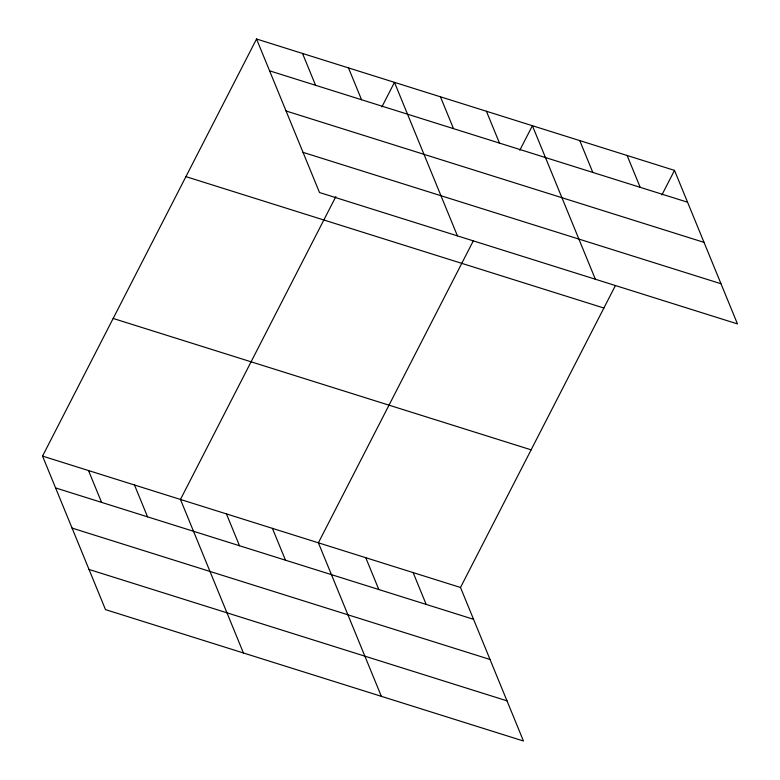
<?xml version="1.0" encoding="UTF-8"?>
<svg xmlns="http://www.w3.org/2000/svg" width="780" height="780" viewBox="0 0 780 780"><rect width="100%" height="100%" fill="white"/><g stroke="black" fill="none" stroke-linecap="round" stroke-linejoin="round"><path stroke-width="1.17" d="M615.381 285.616L460.502 587.486L523.458 741L105.495 609.619L42.539 456.095L256.542 39L674.505 170.381L737.461 323.905L319.498 192.514L256.542 39M335.887 196.521L180.463 499.453L243.428 652.977M381.878 106.899L394.465 82.358L457.431 235.872M473.265 240.952L318.386 542.812L381.352 696.325M519.802 150.257L532.399 125.716L595.355 279.23M661.908 194.922L674.505 170.381M269.597 70.834L687.56 202.215M286.065 110.984L704.028 242.375M303.03 152.363L720.993 283.744M185.923 176.641L603.876 308.022M113.159 318.454L531.121 449.836M42.539 456.095L460.502 587.486M55.595 487.929L473.558 619.31M72.062 528.089L490.025 659.471M89.027 569.458L506.99 700.84M627.13 155.493L640.185 187.327M579.764 140.605L592.819 172.439M486.418 111.257L499.473 143.091M440.447 96.808L453.502 128.642M348.494 67.909L361.549 99.733M302.513 53.45L315.569 85.283M413.127 572.588L426.182 604.422M365.761 557.7L378.817 589.534M272.415 528.362L285.47 560.186M226.444 513.903L239.499 545.737M134.492 485.004L147.547 516.838M88.51 470.555L101.566 502.378"/></g></svg>
